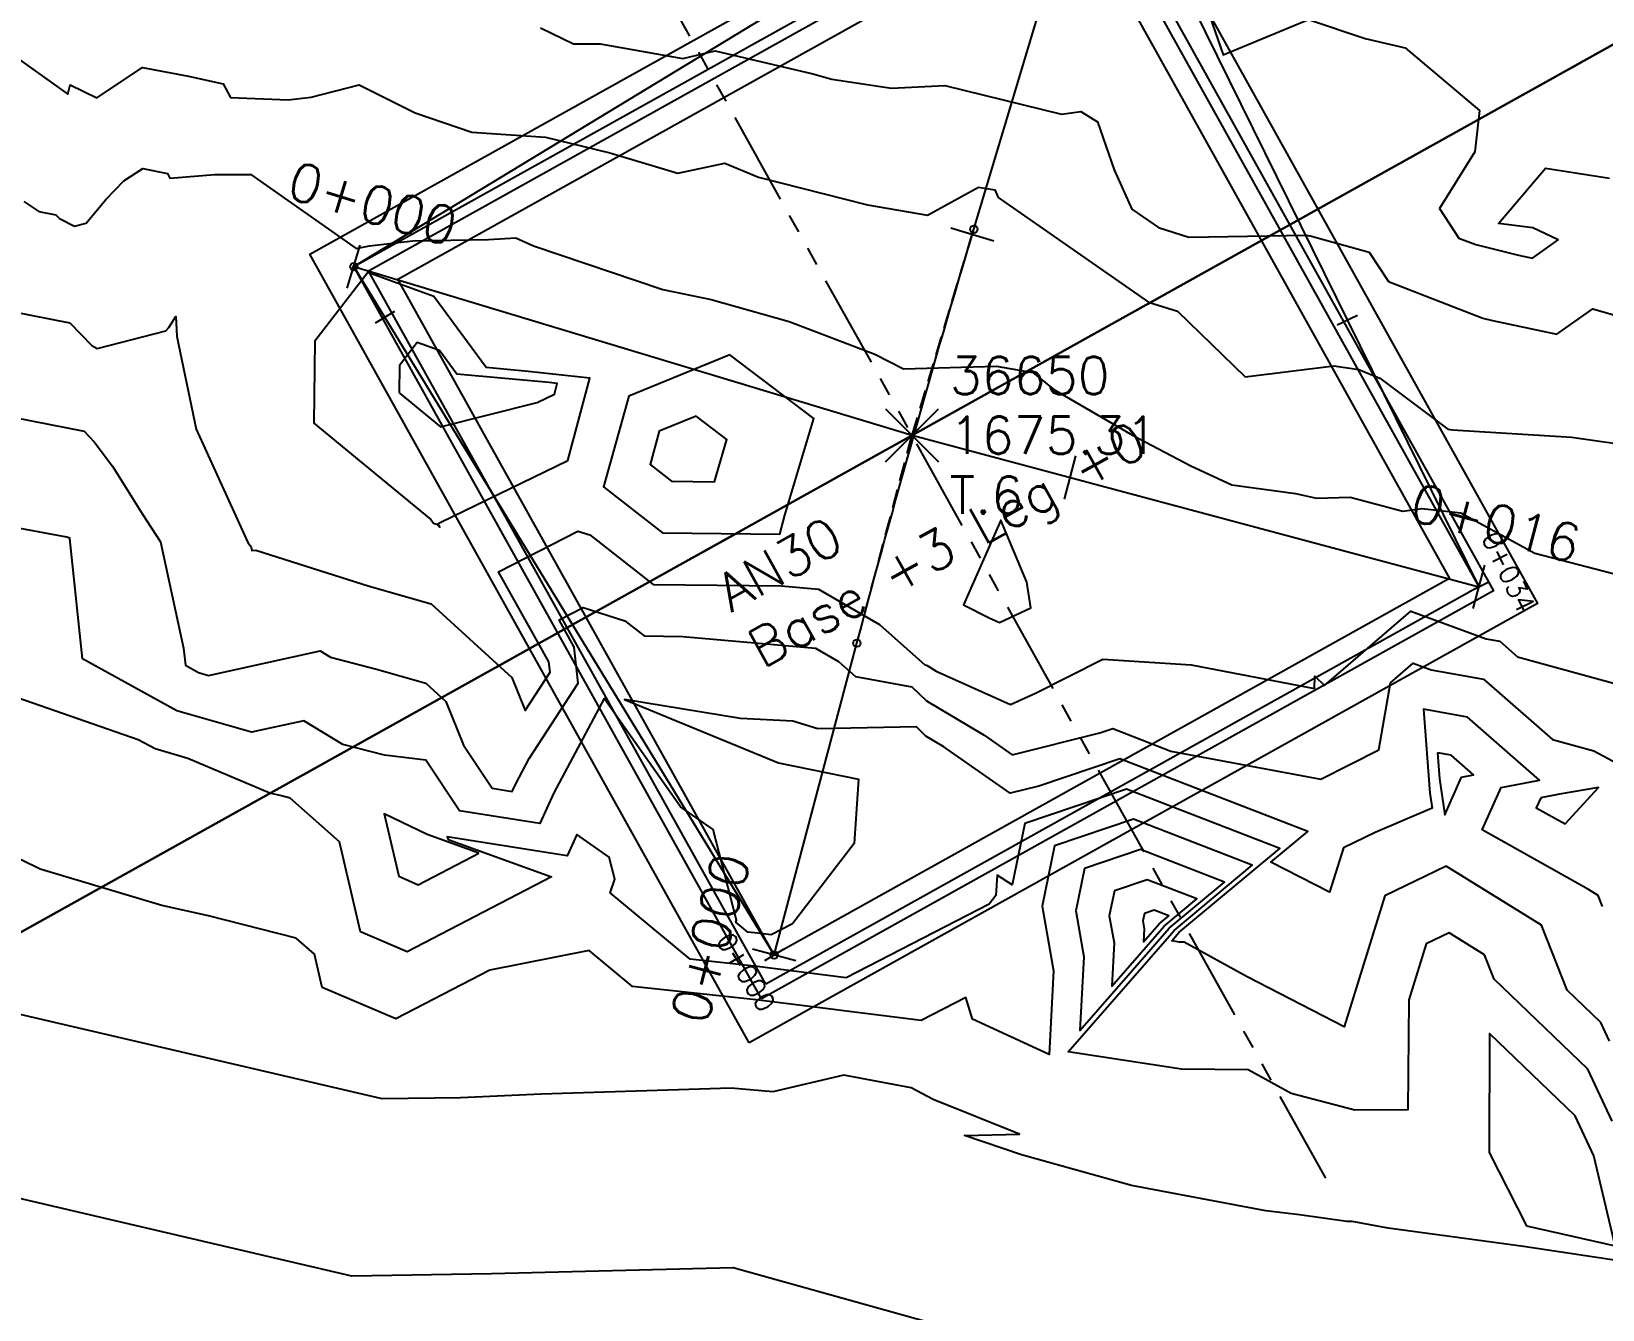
# Model space of a CAD drawing. Header units: metres. Extents: x 419533 to 423558, y 4805342 to 4807578.
# Drawn here: x 420762.71 to 420783.75, y 4805839.74 to 4805856.85 of the extents above; entities that cross this region are included whole.
import ezdxf

# ---------------------------------------------------------------- set-up
doc = ezdxf.new("R2010")
doc.units = ezdxf.units.M
doc.linetypes.add('HIDDEN', pattern=[0.375, 0.25, -0.125])
doc.linetypes.add('PHANTOM', pattern=[2.5, 1.25, -0.25, 0.25, -0.25, 0.25, -0.25])
for name, color, linetype in [('_pieds', 253, 'Continuous'), ('C-ROAD-CNTR-N', 92, 'Continuous'), ('C-ROAD-LINE-EXTN', 252, 'HIDDEN'), ('C-ROAD-STAN', 11, 'Continuous'), ('C-ROAD-STAN-MAJR', 11, 'Continuous'), ('C-ROAD-STAN-MINR', 11, 'Continuous'), ('C-TOPO-MAJR', 9, 'Continuous'), ('C-TOPO-MINR', 8, 'Continuous'), ('LS', 7, 'Continuous'), ('V-NODE', 1, 'Continuous'), ('V-NODE-TEXT', 11, 'Continuous')]:
    doc.layers.add(name, color=color, linetype=linetype)
doc.styles.get("Standard").update_dxf_attribs({"font": 'simplex.shx'})

# ---------------------------------------------------------------- blocks, each defined once
blk = doc.blocks.new('AeccTickTriangle')
at = {"color": 0, "linetype": 'ByBlock', "lineweight": -2}
blk.add_lwpolyline([(3.05311331771918e-16, 0.6666666666666667), (-0.5773502691896256, -0.333333333333333), (0.5773502691896257, -0.3333333333333335)], close=True, dxfattribs=at)
at = {"color": 0, "linetype": 'ByBlock', "lineweight": -2, "const_width": 0.0625}
blk.add_lwpolyline([(-0.03125, 0, 1), (0.03125, 0, 1)], format="xyb", close=True, dxfattribs=at)
blk = doc.blocks.new('AeccTickLine')
blk.add_line((0, -0.5), (0, 0.5))
blk = doc.blocks.new('AN30 +3 +0')
at = {"linetype": 'PHANTOM', "flags": 128}
for points in [[(0, -11.38231219258159), (0, 11.38231219723821)], [(-11.38231219508452, 2.793967723846436e-09), (11.38231219508452, 2.793967723846436e-09)]]:
    blk.add_lwpolyline(points, dxfattribs=at)
at = {"flags": 128}
blk.add_lwpolyline([(-4.998852019547485, -5.177232140675187), (-4.998852019547485, 5.1772321453318), (5.355612266052049, 5.1772321453318), (5.355612266052049, -5.177232140675187)], close=True, dxfattribs=at)
at = {"layer": 'LS', "insert": (-3.273187459330074, -0.3826381992548704), "char_height": 0.5157699281218149, "width": 9.13591657892082, "attachment_point": 1}
blk.add_mtext('AN30\\PBase +3 Leg +0', dxfattribs=at)
blk = doc.blocks.new('*U73')
at = {"color": 0, "linetype": 'ByBlock', "lineweight": -2, "transparency": 16777216}
for p, q in [((-0.7071067811865476, -0.7071067811865476), (0.7071067811865476, 0.7071067811865476)), ((-0.7071067811865476, 0.7071067811865476), (0.7071067811865476, -0.7071067811865476))]:
    blk.add_line(p, q, dxfattribs=at)
blk = doc.blocks.new('*U122', base_point=(420774.5034693677, 4805851.440205998, 1675.313869286764))
at = {"layer": 'V-NODE-TEXT', "linetype": 'ByBlock', "char_height": 0.5}
for s, insert, attachment_point in [('36650', (420775.0070227583, 4805851.990205999, 1675.313869286764), 7), ('1675.31', (420775.0070227583, 4805851.440205998, 1675.313869286764), 4), ('T.6', (420775.0070227583, 4805850.890205997, 1675.313869286764), 1)]:
    blk.add_mtext(s, dxfattribs=dict(at, insert=insert, attachment_point=attachment_point))
blk = doc.blocks.new('*U123', base_point=(420774.5034693677, 4805851.440205998, 1675.313869286764))
at = {"layer": 'V-NODE-TEXT', "lineweight": -2}
blk.add_blockref('*U122', (420774.5034693677, 4805851.440205998, 1675.313869286764), dxfattribs=at)
blk = doc.blocks.new('*U124', base_point=(420774.5034693677, 4805851.440205998, 1675.313869286764))
at = {"layer": 'V-NODE', "lineweight": -2, "xscale": 0.5, "yscale": 0.5, "zscale": 0.5}
blk.add_blockref('*U73', (420774.5034693677, 4805851.440205998, 1675.313869286764), dxfattribs=at)
at = {"layer": 'V-NODE-TEXT', "lineweight": -2}
blk.add_blockref('*U123', (420774.5034693677, 4805851.440205998, 1675.313869286764), dxfattribs=at)
blk = doc.blocks.new('tower_bases_layout_1')
at = {"color": 31, "lineweight": 30, "true_color": 0xffbd7a, "elevation": 1718.013}
blk.add_lwpolyline([(423449.834, 4807399.592), (423130.593, 4807500.114), (421950.92, 4806612.998), (421795.045, 4806430.988), (421305.015, 4806147.038), (421305.015, 4806147.038), (420630.083, 4805770.97), (419765.157, 4805549.54), (419617.356, 4805580.088)], dxfattribs=at)
at = {"layer": '_pieds', "elevation": 1718.013, "flags": 128}
for points in [[(420772.3216658309, 4805843.30641362), (420766.4386767096, 4805853.864657377), (420776.9969204662, 4805859.747646498), (420782.8799095876, 4805849.18940274)], [(420772.4891695983, 4805843.895465695), (420767.0277287852, 4805853.697153608), (420776.8294166989, 4805859.158594422), (420782.290857512, 4805849.356906509)], [(420772.5450041873, 4805844.091816387), (420767.2240794769, 4805853.641319021), (420776.7735821098, 4805858.96224373), (420782.0945068203, 4805849.412741097)]]:
    blk.add_lwpolyline(points, close=True, dxfattribs=at)
at = {"rotation": 29.12628566}
blk.add_blockref('AN30 +3 +0', (420774.5034693689, 4805851.440205995, 1718.013), dxfattribs=at)
at = {"layer": 'V-NODE'}
blk.add_blockref('*U124', (420774.5034693677, 4805851.440205998, 1675.313869286764), dxfattribs=at)
blk = doc.blocks.new('leg_extensions_profiles_1')
at = {"layer": 'C-ROAD-CNTR-N', "color": 92, "linetype": 'Continuous', "lineweight": -3, "flags": 128}
blk.add_lwpolyline([(420772.6566733656, 4805844.484517771), (420767.0277287852, 4805853.697153608), (420776.9969204662, 4805859.747646498), (420782.0945068203, 4805849.412741097)], dxfattribs=at)
at = {"layer": 'C-ROAD-STAN', "color": 11, "linetype": 'Continuous', "lineweight": -3}
blk.add_circle((420772.6566733656, 4805844.484517771), 0.05, dxfattribs=at)
at = {"layer": 'C-TOPO-MAJR', "color": 9, "linetype": 'Continuous', "lineweight": -3, "flags": 128}
for points, elevation in [([(420762.6075462165, 4805854.567548778), (420762.8091479592, 4805854.437487755), (420763.03612005, 4805854.392825344), (420763.0873104213, 4805854.339929047), (420763.2884782609, 4805854.238751394), (420763.4430592, 4805854.2777968), (420763.7063146552, 4805854.597297413), (420763.9468810365, 4805854.844155476), (420764.202774942, 4805855.009675174), (420764.5320244821, 4805854.942873823), (420764.5630567376, 4805854.881134751), (420765.1660643204, 4805854.929740291), (420765.648143535, 4805854.930338078), (420767.0592051282, 4805853.939264299), (420767.2373809524, 4805853.976095238), (420767.819, 4805854.04308028), (420768.8299269521, 4805854.059722922), (420769.1993059549, 4805854.084476385), (420769.4340359521, 4805853.975478029), (420771.1651143524, 4805853.393565928), (420771.8118205128, 4805853.256974359), (420772.85912, 4805852.96447871), (420774.0042826553, 4805852.524625268), (420774.389209513, 4805852.330490374), (420775.6349195403, 4805852.367275862), (420776.1222019704, 4805852.280206896), (420776.4044347826, 4805852.05305797), (420777.4535411472, 4805851.442466334), (420778.2378100264, 4805851.030649076), (420778.786, 4805850.7776), (420779.6373088, 4805850.6617472), (420779.921601686, 4805850.599421497), (420780.3687408124, 4805850.613810445), (420781.0779119374, 4805850.423217221), (420781.3317146102, 4805850.459006813), (420781.8514536257, 4805850.40370489), (420782.8457358491, 4805849.862725067), (420784.114067729, 4805849.532915006)], 1675), ([(420783.8784238969, 4805842.258925136), (420783.5551943948, 4805842.957135659), (420782.2992052949, 4805844.162437993), (420782.1708690745, 4805844.486767494), (420781.6960224778, 4805844.780414532), (420781.3895305466, 4805844.633184566), (420781.1565787349, 4805843.882048452), (420781.1435881134, 4805842.410109191), (420780.433034629, 4805842.405741342), (420779.581065587, 4805842.629567611), (420779.0054121383, 4805842.947270995), (420778.1122024169, 4805842.956226586), (420776.596260834, 4805843.189124285), (420778.012116, 4805844.814026667), (420779.0590743857, 4805845.685031976), (420777.4696024788, 4805846.299763603), (420776.4125509709, 4805845.944819175), (420776.2468056652, 4805845.139703041), (420776.3990147129, 4805844.269913621), (420776.3407043757, 4805843.151506937), (420775.3134846086, 4805843.62716095), (420775.2228398374, 4805843.915894309), (420774.6238942574, 4805843.607724752), (420772.4164079475, 4805843.882010573), (420770.7598735717, 4805844.062966826), (420770.178837228, 4805844.54606527), (420768.8502148708, 4805844.281185254), (420767.5900380133, 4805843.627572974), (420766.6049319419, 4805844.050768603), (420766.50156, 4805844.49467), (420766.2569982291, 4805844.71140732), (420765.0796924092, 4805845.008475907), (420764.4563831522, 4805845.148038044), (420762.8269325842, 4805845.634445693), (420761.8142251131, 4805846.126024887)], 1680)]:
    blk.add_lwpolyline(points, dxfattribs=dict(at, elevation=elevation))
at = {"layer": 'C-TOPO-MAJR', "color": 9, "linetype": 'Continuous', "lineweight": -3, "elevation": 1675, "flags": 128}
for points in [[(420768.0955336684, 4805850.262066332), (420768.1239386282, 4805850.253032492), (420768.1386689333, 4805850.248867828), (420768.180117647, 4805850.211), (420768.1545924113, 4805850.256403917), (420768.1942917342, 4805850.276781199), (420769.8933377218, 4805851.101825415), (420770.1904288952, 4805852.206254391), (420769.3630422535, 4805852.294507043), (420768.7984573379, 4805852.345460751), (420768.1013491794, 4805853.299782683), (420767.2139925651, 4805853.618156134), (420766.5053268293, 4805852.699882926), (420766.4904065207, 4805851.602891493), (420768.0579245283, 4805850.311358491), (420768.0955336684, 4805850.262066332)], [(420771.1602161017, 4805850.134586989), (420772.7339652174, 4805850.115130435), (420772.8015501134, 4805850.369775057), (420773.1879450101, 4805851.664624237), (420772.063431579, 4805852.5178), (420770.7121308113, 4805851.961904285), (420770.3734480698, 4805850.749030331), (420771.1602161017, 4805850.134586989)], [(420775.5370942029, 4805848.997166667), (420775.6740909091, 4805848.935477273), (420776.093201995, 4805849.128750623), (420776.0406484642, 4805849.47234471), (420775.692452381, 4805850.302928572), (420775.1903086053, 4805849.1725727), (420775.5370942029, 4805848.997166667)]]:
    blk.add_lwpolyline(points, close=True, dxfattribs=at)
at = {"layer": 'C-TOPO-MINR', "color": 8, "linetype": 'Continuous', "lineweight": -3, "flags": 128}
for points, elevation in [([(420778.4898383387, 4805857.045302236), (420778.6678561817, 4805856.534174937), (420779.8136689735, 4805857.00450519), (420780.5694875367, 4805856.749991203), (420781.1068431105, 4805856.624983628), (420782.1021928191, 4805855.788819149), (420782.0413793104, 4805855.233760119), (420781.5648795987, 4805854.474250836), (420781.8242027796, 4805854.080585597), (420782.0520498339, 4805853.992508305), (420782.6263974359, 4805853.852375001), (420782.8126561944, 4805853.812620629), (420783.156445946, 4805854.0555), (420782.8152131147, 4805854.216360656), (420782.3585, 4805854.275071428), (420782.9884671533, 4805855.013725548), (420783.8453684211, 4805854.879736843)], 1672), ([(420769.5281361702, 4805856.894053192), (420769.9701755618, 4805856.679365169), (420770.3268614917, 4805856.677436834), (420771.4340239652, 4805856.483331155), (420771.8663627204, 4805856.586288833), (420773.1768216818, 4805856.276653496), (420773.429547588, 4805856.205928292), (420774.2267306003, 4805856.086724744), (420774.9429416949, 4805856.123444745), (420776.5050934284, 4805855.739628662), (420776.7638058824, 4805855.774129412), (420776.9869629393, 4805855.637634506), (420777.2113005319, 4805854.993513298), (420777.4488865355, 4805854.468689107), (420777.8046678571, 4805854.221460714), (420778.2120027174, 4805854.09305163), (420779.7802077206, 4805854.117244486), (420779.8527357513, 4805854.103160622), (420780.62444467, 4805853.891228426), (420780.8842154138, 4805853.496883765), (420782.147730897, 4805853.00845515), (420782.2751153846, 4805852.977375), (420783.1386787196, 4805852.793059276), (420783.6189289805, 4805853.132344788), (420784.0518319672, 4805853.007040983)], 1673), ([(420762.1294980843, 4805856.762566092), (420763.1988713335, 4805856.007337442), (420763.2300787065, 4805856.13142465), (420763.5882998183, 4805855.957889158), (420764.1985396825, 4805856.362063492), (420764.8145337243, 4805856.245953079), (420765.2765767635, 4805856.1453361), (420765.3747884615, 4805855.959879807), (420766.1485238095, 4805855.930587302), (420766.4571030927, 4805855.965082474), (420767.1000459184, 4805856.129566327), (420767.8493817551, 4805855.757880515), (420768.6093425986, 4805855.498736264), (420769.5954979687, 4805855.429107371), (420770.4560971272, 4805855.221331053), (420771.368380531, 4805854.94941593), (420771.9961929825, 4805855.08291228), (420772.445722947, 4805854.896633922), (420773.904810241, 4805854.526656627), (420774.7099111111, 4805854.386041666), (420775.3936948229, 4805854.761638965), (420775.6106649049, 4805854.724545455), (420775.6576611195, 4805854.620731467), (420777.6682392857, 4805853.223603571), (420778.0567424699, 4805853.101131024), (420778.9654650699, 4805852.22464471), (420780.1538837579, 4805852.370358281), (420780.4862697201, 4805852.318964377), (420780.7665162037, 4805852.202508102), (420781.6788970588, 4805851.522632353), (420781.7419275363, 4805851.515144927), (420783.3344444445, 4805851.414777777), (420784.2753722084, 4805851.283084367)], 1674), ([(420761.9277704082, 4805853.199222449), (420763.225365569, 4805852.943888287), (420763.5180199557, 4805852.641481153), (420763.592826087, 4805852.603857302), (420764.5126592, 4805852.8361968), (420764.5495877863, 4805852.881015267), (420764.6443007519, 4805853.032082707), (420764.6580526316, 4805852.765789473), (420764.6781731749, 4805852.656983022), (420764.9183345102, 4805851.52157105), (420765.610606504, 4805850.003427642), (420765.6395735537, 4805849.964406612), (420765.6485893285, 4805849.949983214), (420765.6540542558, 4805849.941694376), (420765.6636319444, 4805849.897620371), (420765.7156206896, 4805849.903655173), (420767.2316401926, 4805849.421504212), (420768.064720782, 4805849.185969401), (420769.1453394601, 4805848.198708788), (420769.3238918919, 4805847.757891892), (420769.6562926829, 4805848.269731707), (420769.6415410549, 4805848.409257205), (420768.9652819257, 4805849.612177071), (420770.0285496183, 4805850.157942203), (420770.188832244, 4805850.107063726), (420771.0373347457, 4805849.444407527), (420772.7499846743, 4805849.423233717), (420773.2508625878, 4805849.378960883), (420774.0670641399, 4805848.907325282), (420774.6753108935, 4805848.366986536), (420774.6987242303, 4805848.362746988), (420774.7047550363, 4805848.356902499), (420774.8267894737, 4805848.284105264), (420775.8218181818, 4805847.836045454), (420776.1556087388, 4805847.989973187), (420777.0565145631, 4805848.441893204), (420778.2431875, 4805848.366125), (420779.8927183308, 4805848.052636364), (420779.8968, 4805848.213917647), (420780.0246966825, 4805848.09028594), (420781.1808782791, 4805849.084078699), (420782.1927111914, 4805848.716732852), (420782.3735709771, 4805848.683838029), (420782.6123051844, 4805848.475428647), (420784.2226921444, 4805848.031298302)], 1676), ([(420761.0463928572, 4805851.960957143), (420763.4146110879, 4805851.49495123), (420763.5515142857, 4805851.353485715), (420763.7949454546, 4805851.025563637), (420764.1959514389, 4805850.384035971), (420764.4390219014, 4805850.015362867), (420764.7488480349, 4805848.589624454), (420764.7731091493, 4805848.361611557), (420764.9458574032, 4805848.266507973), (420765.0830565854, 4805848.227004878), (420766.5792091678, 4805848.553606587), (420766.7156913962, 4805848.470391551), (420767.3313907381, 4805848.309496382), (420767.9907726307, 4805848.123070973), (420768.2619391155, 4805847.875331419), (420768.4985898203, 4805847.291079341), (420768.8818937008, 4805846.716905512), (420769.1504726518, 4805846.674424368), (420769.1969497717, 4805846.776945205), (420769.3770758621, 4805847.113744828), (420770.0313978133, 4805848.121287636), (420769.9803121262, 4805848.604471995), (420769.7759714402, 4805848.967950225), (420770.0972519084, 4805849.132860415), (420770.65724183, 4805848.955102941), (420770.9144533898, 4805848.754228066), (420771.4336190476, 4805848.747809524), (420773.2122467402, 4805848.590595787), (420773.5189591837, 4805848.413364432), (420773.7475263158, 4805848.21031579), (420774.5026064257, 4805848.073590362), (420774.6970999194, 4805847.885105561), (420775.4689201102, 4805847.42469146), (420775.8428941176, 4805847.163117646), (420777.0192045454, 4805847.455886364), (420777.1925468561, 4805847.514092503), (420777.9696735905, 4805847.213537092), (420779.9779002079, 4805846.835952876), (420780.753433908, 4805847.228555747), (420780.9095200314, 4805848.127847604), (420781.2144564533, 4805848.38995488), (420781.4562490975, 4805848.302172082), (420782.1568209113, 4805848.174751909), (420783.0815729556, 4805847.367464991), (420783.6345817409, 4805847.214950106), (420784.0661725722, 4805846.985540027)], 1677), ([(420783.7512653465, 4805845.131615842), (420783.6923137697, 4805845.280597442), (420783.5609409396, 4805845.361838926), (420782.1383740573, 4805846.157321267), (420782.3933340588, 4805846.726180631), (420782.9057242991, 4805846.822672897), (420781.9400708454, 4805847.665665789), (420781.3538459016, 4805847.772288525), (420781.4392284173, 4805846.648276978), (420781.46794, 4805846.447833333), (420780.7057092732, 4805846.124401003), (420780.2802057878, 4805845.920001286), (420780.0950394089, 4805845.322945813), (420779.3101747573, 4805845.726338419), (420779.8022584989, 4805846.13572198), (420777.2848987303, 4805847.109316203), (420776.1992284689, 4805846.744761962), (420775.8166497737, 4805846.649542986), (420774.9289752066, 4805847.270421488), (420774.6894448026, 4805847.413308622), (420774.5612024292, 4805847.537589069), (420773.2396522876, 4805847.510303268), (420772.9062608, 4805847.6148384), (420772.2050151515, 4805847.651443182), (420770.6539294118, 4805847.905847059), (420772.71549, 4805847.05801875), (420773.7864398827, 4805846.837217009), (420773.7280744681, 4805845.975744681), (420772.9044440155, 4805844.899888031), (420772.6175576238, 4805844.752279208), (420772.4390109369, 4805844.77446409), (420772.3050265389, 4805844.789100258), (420772.1444782609, 4805844.922586957), (420772.1537925033, 4805844.949835341), (420771.8416483342, 4805846.162193019), (420771.404625929, 4805846.469105698), (420770.3805285285, 4805847.918057057), (420769.7043064434, 4805846.653657534), (420769.518258393, 4805846.243266314), (420768.4431360455, 4805846.41331846), (420767.990249073, 4805847.091724969), (420767.439852, 4805847.156796), (420766.8805548686, 4805847.302952087), (420766.3606955942, 4805847.619917223), (420765.6557395122, 4805847.466029269), (420764.6556523918, 4805847.753979499), (420763.3964371321, 4805848.447218833), (420763.2251049724, 4805850.057447514), (420763.2257003525, 4805850.063471211), (420763.1855204461, 4805850.074494424), (420762.3906837315, 4805850.221764505)], 1678), ([(420783.842231532, 4805843.33081408), (420783.7263333334, 4805843.581166667), (420783.2759818857, 4805844.013343707), (420782.9315914221, 4805844.883682468), (420781.6573397805, 4805845.671684789), (420780.8348681672, 4805845.276592926), (420780.2908522167, 4805843.522453202), (420778.9892967033, 4805844.191406594), (420778.1465553987, 4805844.656515879), (420778.0850120846, 4805844.65713293), (420777.9805617334, 4805844.673179885), (420778.078116, 4805844.785137777), (420779.4306664423, 4805845.910376977), (420777.3772506046, 4805846.704539903), (420776.0116610032, 4805846.245992314), (420775.8422197803, 4805845.422923077), (420775.6437727952, 4805845.554288491), (420775.6252375887, 4805845.28070922), (420775.5376486487, 4805845.166297297), (420773.6207259406, 4805844.180001981), (420772.4277094422, 4805844.328237331), (420771.5324500553, 4805844.426033542), (420770.4596956522, 4805845.317967391), (420770.521931727, 4805845.500036145), (420770.4466192491, 4805845.792547329), (420770.0146911765, 4805846.095882353), (420769.8860441343, 4805845.812108261), (420768.2797013699, 4805846.066183561), (420768.2902827989, 4805846.029588921), (420769.6732181458, 4805845.52862816), (420767.74070394, 4805844.526296615), (420767.1176361162, 4805844.793962795), (420766.83756, 4805845.99667), (420766.1749439198, 4805846.583898465), (420766.0592303631, 4805846.613096369), (420765.9011258023, 4805846.648496791), (420764.8046275862, 4805847.115), (420764.3654473804, 4805847.241451025), (420764.141208589, 4805847.364901841), (420762.5238232611, 4805847.927669328)], 1679), ([(420784.4428613139, 4805840.319372263), (420782.692, 4805840.582425532), (420780.878661157, 4805840.829917355), (420780.3964113924, 4805840.917080169), (420780.3248893281, 4805840.914770751), (420779.6925714286, 4805841.004367347), (420779.240705476, 4805841.060498464), (420777.4438310398, 4805841.398077217), (420775.9688837209, 4805841.809465116), (420775.2080561798, 4805842.067146068), (420775.9429121813, 4805842.084189802), (420774.7860450045, 4805842.550542755), (420774.4895016465, 4805842.704119649), (420773.5884098124, 4805842.875467532), (420772.6389835256, 4805842.65385832), (420772.0792511774, 4805842.700687598), (420769.5355651408, 4805842.623279929), (420768.4557162162, 4805842.574175675), (420767.4093936678, 4805842.556603853), (420760.7726354625, 4805844.104346075)], 1681), ([(420792.1306322047, 4805838.213170586), (420791.924537449, 4805838.15116783), (420789.2227573211, 4805836.833554826), (420784.8268467695, 4805837.764228104), (420779.1140675736, 4805838.656469614), (420778.0759792733, 4805838.785421698), (420776.3942005606, 4805839.101377421), (420772.1063903355, 4805840.297320638), (420768.8732468563, 4805840.21711369), (420767.0025019391, 4805840.185696611), (420760.7908499473, 4805841.634300849), (420755.8503588276, 4805842.517357745), (420752.1250317289, 4805843.702803007), (420750.5067070914, 4805843.369761808), (420739.6341976592, 4805841.10025118), (420738.9578122369, 4805840.861646723)], 1682)]:
    blk.add_lwpolyline(points, dxfattribs=dict(at, elevation=elevation))
for points, elevation in [([(420767.6350830361, 4805852.007883851), (420768.1875800808, 4805851.552662181), (420769.4843840708, 4805851.880044248), (420769.7136010303, 4805851.991350315), (420769.751901983, 4805852.133733144), (420769.6452354125, 4805852.145110664), (420768.4085255972, 4805852.25672355), (420768.1749202037, 4805852.57652292), (420767.8775613383, 4805852.683211896), (420767.6400829268, 4805852.375492683), (420767.6350830361, 4805852.007883851)], 1674), ([(420771.2830974576, 4805850.824766451), (420771.8589080091, 4805850.817647598), (420771.8836362812, 4805850.910818141), (420772.02501222, 4805851.384583503), (420771.6135700831, 4805851.696747368), (420771.1191499544, 4805851.493353692), (420770.9952311581, 4805851.049581802), (420771.2830974576, 4805850.824766451)], 1674), ([(420781.5416679157, 4805847.189618736), (420781.5681252998, 4805846.841322542), (420781.6371080729, 4805846.359734375), (420781.8637729416, 4805846.86546246), (420782.022546729, 4805846.89536241), (420781.7233207796, 4805847.156579669), (420781.5416679157, 4805847.189618736)], 1679), ([(420782.9228951759, 4805846.586898803), (420782.862858723, 4805846.45294721), (420783.248170418, 4805846.237485531), (420783.6980764331, 4805846.727753716), (420783.1753237064, 4805846.634435619), (420782.9228951759, 4805846.586898803)], 1677), ([(420768.7009821517, 4805845.844939514), (420768.0107676224, 4805846.09496595), (420767.4352350689, 4805846.374980858), (420767.6303402904, 4805845.537156987), (420767.8913698668, 4805845.425020255), (420768.7009821517, 4805845.844939514)], 1678), ([(420777.946116, 4805844.842915555), (420778.6874823292, 4805845.459686974), (420777.5619543531, 4805845.894987304), (420776.8134409385, 4805845.643646035), (420776.6960742977, 4805845.073531693), (420776.803855719, 4805844.457621262), (420776.7525254806, 4805843.473094599), (420777.946116, 4805844.842915555)], 1681), ([(420777.880116, 4805844.871804444), (420778.3158902727, 4805845.234341973), (420777.6543062273, 4805845.490211003), (420777.2143309062, 4805845.342472896), (420777.1453429302, 4805845.007360344), (420777.2086967252, 4805844.645328904), (420777.1785248703, 4805844.066625267), (420777.880116, 4805844.871804444)], 1682), ([(420777.814116, 4805844.900693333), (420777.9442982161, 4805845.00899697), (420777.7466581016, 4805845.085434703), (420777.6152208738, 4805845.041299757), (420777.5946115626, 4805844.941188995), (420777.6135377314, 4805844.833036545), (420777.60452426, 4805844.660155935), (420777.814116, 4805844.900693333)], 1683), ([(420782.2305282258, 4805841.838282258), (420782.7299503946, 4805840.857366404), (420783.9179438202, 4805840.591400749), (420783.6327157816, 4805841.795971578), (420783.3840554562, 4805842.333104651), (420782.2358809325, 4805843.434943381), (420782.2305282258, 4805841.838282258)], 1681)]:
    blk.add_lwpolyline(points, close=True, dxfattribs=dict(at, elevation=elevation))
at = {"layer": 'C-ROAD-STAN', "color": 11, "linetype": 'Continuous', "lineweight": -3, "xscale": 0.02999999999999999, "yscale": 0.02999999999999999, "zscale": 0.02999999999999999}
blk.add_blockref('AeccTickTriangle', (420767.0277287852, 4805853.697153608), dxfattribs=at)
at = {"layer": 'C-ROAD-STAN-MAJR', "color": 11, "linetype": 'Continuous', "lineweight": -3}
for p, xscale, yscale, zscale, rotation in [((420782.0945068203, 4805849.412741097), 0.3, 0.3, 0.3, 296.2543478866178), ((420772.6566733656, 4805844.484517771), 0.2999999999999999, 0.2999999999999999, 0.2999999999999999, 121.4250392873824)]:
    blk.add_blockref('AeccTickLine', p, dxfattribs=dict(at, xscale=xscale, yscale=yscale, zscale=zscale, rotation=rotation))
at = {"layer": 'C-ROAD-STAN-MINR', "color": 11, "linetype": 'Continuous', "lineweight": -3}
for p, xscale, yscale, zscale, rotation in [((420767.4428473741, 4805853.017748022), 0.2999999999999999, 0.2999999999999999, 0.2999999999999999, 121.4250392873824), ((420780.3332625181, 4805852.98350812), 0.3, 0.3, 0.3, 296.2543478866178)]:
    blk.add_blockref('AeccTickLine', p, dxfattribs=dict(at, xscale=xscale, yscale=yscale, zscale=zscale, rotation=rotation))
at = {"layer": 'C-ROAD-STAN-MAJR', "color": 11, "linetype": 'Continuous', "lineweight": -3, "char_height": 0.254}
for s, insert, attachment_point, rotation in [('0+034', (420782.3756659019, 4805849.551419937), 8, 296.2543478866177), ('0+000', (420772.3891565972, 4805844.321064326), 2, 301.42503928738233)]:
    blk.add_mtext(s, dxfattribs=dict(at, insert=insert, attachment_point=attachment_point, rotation=rotation))

msp = doc.modelspace()

# ---------------------------------------------------------------- linework, layer by layer
at = {"layer": 'C-ROAD-CNTR-N', "color": 92, "linetype": 'Continuous', "lineweight": -3, "flags": 128}
msp.add_lwpolyline([(420772.6566733656, 4805844.484517771), (420773.7647509668, 4805848.657930708, -0.008017766061073208), (420775.3310212345, 4805854.197363697), (420776.9969204662, 4805859.747646498)], format="xyb", dxfattribs=at)
msp.add_lwpolyline([(420767.0277287852, 4805853.697153608), (420774.5034693677, 4805851.440205998), (420782.0945068203, 4805849.412741097)], dxfattribs=at)
at = {"layer": 'C-ROAD-LINE-EXTN', "color": 252, "linetype": 'HIDDEN', "lineweight": -3}
for p, q in [((420774.5034693677, 4805851.440205998), (420775.3310212345, 4805854.197363697)), ((420773.7647509668, 4805848.657930708), (420774.5034693677, 4805851.440205998))]:
    msp.add_line(p, q, dxfattribs=at)
at = {"layer": 'C-ROAD-STAN', "color": 11, "linetype": 'Continuous', "lineweight": -3}
for centre in [(420775.3310212345, 4805854.197363697), (420767.0277287852, 4805853.697153608), (420773.7647509668, 4805848.657930708), (420772.6566733656, 4805844.484517771)]:
    msp.add_circle(centre, 0.05, dxfattribs=at)
at = {"layer": 'C-TOPO-MAJR', "color": 9, "linetype": 'Continuous', "lineweight": -3, "flags": 128}
for points, elevation in [([(420762.6075462165, 4805854.567548778), (420762.8091479592, 4805854.437487755), (420763.03612005, 4805854.392825344), (420763.0873104213, 4805854.339929047), (420763.2884782609, 4805854.238751394), (420763.4430592, 4805854.2777968), (420763.7063146552, 4805854.597297413), (420763.9468810365, 4805854.844155476), (420764.202774942, 4805855.009675174), (420764.5320244821, 4805854.942873823), (420764.5630567376, 4805854.881134751), (420765.1660643204, 4805854.929740291), (420765.648143535, 4805854.930338078), (420767.0592051282, 4805853.939264299), (420767.2373809524, 4805853.976095238), (420767.819, 4805854.04308028), (420768.8299269521, 4805854.059722922), (420769.1993059549, 4805854.084476385), (420769.4340359521, 4805853.975478029), (420771.1651143524, 4805853.393565928), (420771.8118205128, 4805853.256974359), (420772.85912, 4805852.96447871), (420774.0042826553, 4805852.524625268), (420774.389209513, 4805852.330490374), (420775.6349195403, 4805852.367275862), (420776.1222019704, 4805852.280206896), (420776.4044347826, 4805852.05305797), (420777.4535411472, 4805851.442466334), (420778.2378100264, 4805851.030649076), (420778.786, 4805850.7776), (420779.6373088, 4805850.6617472), (420779.921601686, 4805850.599421497), (420780.3687408124, 4805850.613810445), (420781.0779119374, 4805850.423217221), (420781.3317146102, 4805850.459006813), (420781.8514536257, 4805850.40370489), (420782.8457358491, 4805849.862725067), (420784.114067729, 4805849.532915006)], 1675), ([(420783.8784238969, 4805842.258925136), (420783.5551943948, 4805842.957135659), (420782.2992052949, 4805844.162437993), (420782.1708690745, 4805844.486767494), (420781.6960224778, 4805844.780414532), (420781.3895305466, 4805844.633184566), (420781.1565787349, 4805843.882048452), (420781.1435881134, 4805842.410109191), (420780.433034629, 4805842.405741342), (420779.581065587, 4805842.629567611), (420779.0054121383, 4805842.947270995), (420778.1122024169, 4805842.956226586), (420776.596260834, 4805843.189124285), (420778.012116, 4805844.814026667), (420779.0590743857, 4805845.685031976), (420777.4696024788, 4805846.299763603), (420776.4125509709, 4805845.944819175), (420776.2468056652, 4805845.139703041), (420776.3990147129, 4805844.269913621), (420776.3407043757, 4805843.151506937), (420775.3134846086, 4805843.62716095), (420775.2228398374, 4805843.915894309), (420774.6238942574, 4805843.607724752), (420772.4164079475, 4805843.882010573), (420770.7598735717, 4805844.062966826), (420770.178837228, 4805844.54606527), (420768.8502148708, 4805844.281185254), (420767.5900380133, 4805843.627572974), (420766.6049319419, 4805844.050768603), (420766.50156, 4805844.49467), (420766.2569982291, 4805844.71140732), (420765.0796924092, 4805845.008475907), (420764.4563831522, 4805845.148038044), (420762.8269325842, 4805845.634445693), (420761.8142251131, 4805846.126024887)], 1680)]:
    msp.add_lwpolyline(points, dxfattribs=dict(at, elevation=elevation))
at = {"layer": 'C-TOPO-MAJR', "color": 9, "linetype": 'Continuous', "lineweight": -3, "elevation": 1675, "flags": 128}
for points in [[(420768.0955336684, 4805850.262066332), (420768.1239386282, 4805850.253032492), (420768.1386689333, 4805850.248867828), (420768.180117647, 4805850.211), (420768.1545924113, 4805850.256403917), (420768.1942917342, 4805850.276781199), (420769.8933377218, 4805851.101825415), (420770.1904288952, 4805852.206254391), (420769.3630422535, 4805852.294507043), (420768.7984573379, 4805852.345460751), (420768.1013491794, 4805853.299782683), (420767.2139925651, 4805853.618156134), (420766.5053268293, 4805852.699882926), (420766.4904065207, 4805851.602891493), (420768.0579245283, 4805850.311358491), (420768.0955336684, 4805850.262066332)], [(420771.1602161017, 4805850.134586989), (420772.7339652174, 4805850.115130435), (420772.8015501134, 4805850.369775057), (420773.1879450101, 4805851.664624237), (420772.063431579, 4805852.5178), (420770.7121308113, 4805851.961904285), (420770.3734480698, 4805850.749030331), (420771.1602161017, 4805850.134586989)], [(420775.5370942029, 4805848.997166667), (420775.6740909091, 4805848.935477273), (420776.093201995, 4805849.128750623), (420776.0406484642, 4805849.47234471), (420775.692452381, 4805850.302928572), (420775.1903086053, 4805849.1725727), (420775.5370942029, 4805848.997166667)]]:
    msp.add_lwpolyline(points, close=True, dxfattribs=at)
at = {"layer": 'C-TOPO-MINR', "color": 8, "linetype": 'Continuous', "lineweight": -3, "flags": 128}
for points, elevation in [([(420778.4898383387, 4805857.045302236), (420778.6678561817, 4805856.534174937), (420779.8136689735, 4805857.00450519), (420780.5694875367, 4805856.749991203), (420781.1068431105, 4805856.624983628), (420782.1021928191, 4805855.788819149), (420782.0413793104, 4805855.233760119), (420781.5648795987, 4805854.474250836), (420781.8242027796, 4805854.080585597), (420782.0520498339, 4805853.992508305), (420782.6263974359, 4805853.852375001), (420782.8126561944, 4805853.812620629), (420783.156445946, 4805854.0555), (420782.8152131147, 4805854.216360656), (420782.3585, 4805854.275071428), (420782.9884671533, 4805855.013725548), (420783.8453684211, 4805854.879736843)], 1672), ([(420762.1294980843, 4805856.762566092), (420763.1988713335, 4805856.007337442), (420763.2300787065, 4805856.13142465), (420763.5882998183, 4805855.957889158), (420764.1985396825, 4805856.362063492), (420764.8145337243, 4805856.245953079), (420765.2765767635, 4805856.1453361), (420765.3747884615, 4805855.959879807), (420766.1485238095, 4805855.930587302), (420766.4571030927, 4805855.965082474), (420767.1000459184, 4805856.129566327), (420767.8493817551, 4805855.757880515), (420768.6093425986, 4805855.498736264), (420769.5954979687, 4805855.429107371), (420770.4560971272, 4805855.221331053), (420771.368380531, 4805854.94941593), (420771.9961929825, 4805855.08291228), (420772.445722947, 4805854.896633922), (420773.904810241, 4805854.526656627), (420774.7099111111, 4805854.386041666), (420775.3936948229, 4805854.761638965), (420775.6106649049, 4805854.724545455), (420775.6576611195, 4805854.620731467), (420777.6682392857, 4805853.223603571), (420778.0567424699, 4805853.101131024), (420778.9654650699, 4805852.22464471), (420780.1538837579, 4805852.370358281), (420780.4862697201, 4805852.318964377), (420780.7665162037, 4805852.202508102), (420781.6788970588, 4805851.522632353), (420781.7419275363, 4805851.515144927), (420783.3344444445, 4805851.414777777), (420784.2753722084, 4805851.283084367)], 1674), ([(420769.5281361702, 4805856.894053192), (420769.9701755618, 4805856.679365169), (420770.3268614917, 4805856.677436834), (420771.4340239652, 4805856.483331155), (420771.8663627204, 4805856.586288833), (420773.1768216818, 4805856.276653496), (420773.429547588, 4805856.205928292), (420774.2267306003, 4805856.086724744), (420774.9429416949, 4805856.123444745), (420776.5050934284, 4805855.739628662), (420776.7638058824, 4805855.774129412), (420776.9869629393, 4805855.637634506), (420777.2113005319, 4805854.993513298), (420777.4488865355, 4805854.468689107), (420777.8046678571, 4805854.221460714), (420778.2120027174, 4805854.09305163), (420779.7802077206, 4805854.117244486), (420779.8527357513, 4805854.103160622), (420780.62444467, 4805853.891228426), (420780.8842154138, 4805853.496883765), (420782.147730897, 4805853.00845515), (420782.2751153846, 4805852.977375), (420783.1386787196, 4805852.793059276), (420783.6189289805, 4805853.132344788), (420784.0518319672, 4805853.007040983)], 1673), ([(420761.9277704082, 4805853.199222449), (420763.225365569, 4805852.943888287), (420763.5180199557, 4805852.641481153), (420763.592826087, 4805852.603857302), (420764.5126592, 4805852.8361968), (420764.5495877863, 4805852.881015267), (420764.6443007519, 4805853.032082707), (420764.6580526316, 4805852.765789473), (420764.6781731749, 4805852.656983022), (420764.9183345102, 4805851.52157105), (420765.610606504, 4805850.003427642), (420765.6395735537, 4805849.964406612), (420765.6485893285, 4805849.949983214), (420765.6540542558, 4805849.941694376), (420765.6636319444, 4805849.897620371), (420765.7156206896, 4805849.903655173), (420767.2316401926, 4805849.421504212), (420768.064720782, 4805849.185969401), (420769.1453394601, 4805848.198708788), (420769.3238918919, 4805847.757891892), (420769.6562926829, 4805848.269731707), (420769.6415410549, 4805848.409257205), (420768.9652819257, 4805849.612177071), (420770.0285496183, 4805850.157942203), (420770.188832244, 4805850.107063726), (420771.0373347457, 4805849.444407527), (420772.7499846743, 4805849.423233717), (420773.2508625878, 4805849.378960883), (420774.0670641399, 4805848.907325282), (420774.6753108935, 4805848.366986536), (420774.6987242303, 4805848.362746988), (420774.7047550363, 4805848.356902499), (420774.8267894737, 4805848.284105264), (420775.8218181818, 4805847.836045454), (420776.1556087388, 4805847.989973187), (420777.0565145631, 4805848.441893204), (420778.2431875, 4805848.366125), (420779.8927183308, 4805848.052636364), (420779.8968, 4805848.213917647), (420780.0246966825, 4805848.09028594), (420781.1808782791, 4805849.084078699), (420782.1927111914, 4805848.716732852), (420782.3735709771, 4805848.683838029), (420782.6123051844, 4805848.475428647), (420784.2226921444, 4805848.031298302)], 1676), ([(420761.0463928572, 4805851.960957143), (420763.4146110879, 4805851.49495123), (420763.5515142857, 4805851.353485715), (420763.7949454546, 4805851.025563637), (420764.1959514389, 4805850.384035971), (420764.4390219014, 4805850.015362867), (420764.7488480349, 4805848.589624454), (420764.7731091493, 4805848.361611557), (420764.9458574032, 4805848.266507973), (420765.0830565854, 4805848.227004878), (420766.5792091678, 4805848.553606587), (420766.7156913962, 4805848.470391551), (420767.3313907381, 4805848.309496382), (420767.9907726307, 4805848.123070973), (420768.2619391155, 4805847.875331419), (420768.4985898203, 4805847.291079341), (420768.8818937008, 4805846.716905512), (420769.1504726518, 4805846.674424368), (420769.1969497717, 4805846.776945205), (420769.3770758621, 4805847.113744828), (420770.0313978133, 4805848.121287636), (420769.9803121262, 4805848.604471995), (420769.7759714402, 4805848.967950225), (420770.0972519084, 4805849.132860415), (420770.65724183, 4805848.955102941), (420770.9144533898, 4805848.754228066), (420771.4336190476, 4805848.747809524), (420773.2122467402, 4805848.590595787), (420773.5189591837, 4805848.413364432), (420773.7475263158, 4805848.21031579), (420774.5026064257, 4805848.073590362), (420774.6970999194, 4805847.885105561), (420775.4689201102, 4805847.42469146), (420775.8428941176, 4805847.163117646), (420777.0192045454, 4805847.455886364), (420777.1925468561, 4805847.514092503), (420777.9696735905, 4805847.213537092), (420779.9779002079, 4805846.835952876), (420780.753433908, 4805847.228555747), (420780.9095200314, 4805848.127847604), (420781.2144564533, 4805848.38995488), (420781.4562490975, 4805848.302172082), (420782.1568209113, 4805848.174751909), (420783.0815729556, 4805847.367464991), (420783.6345817409, 4805847.214950106), (420784.0661725722, 4805846.985540027)], 1677), ([(420783.7512653465, 4805845.131615842), (420783.6923137697, 4805845.280597442), (420783.5609409396, 4805845.361838926), (420782.1383740573, 4805846.157321267), (420782.3933340588, 4805846.726180631), (420782.9057242991, 4805846.822672897), (420781.9400708454, 4805847.665665789), (420781.3538459016, 4805847.772288525), (420781.4392284173, 4805846.648276978), (420781.46794, 4805846.447833333), (420780.7057092732, 4805846.124401003), (420780.2802057878, 4805845.920001286), (420780.0950394089, 4805845.322945813), (420779.3101747573, 4805845.726338419), (420779.8022584989, 4805846.13572198), (420777.2848987303, 4805847.109316203), (420776.1992284689, 4805846.744761962), (420775.8166497737, 4805846.649542986), (420774.9289752066, 4805847.270421488), (420774.6894448026, 4805847.413308622), (420774.5612024292, 4805847.537589069), (420773.2396522876, 4805847.510303268), (420772.9062608, 4805847.6148384), (420772.2050151515, 4805847.651443182), (420770.6539294118, 4805847.905847059), (420772.71549, 4805847.05801875), (420773.7864398827, 4805846.837217009), (420773.7280744681, 4805845.975744681), (420772.9044440155, 4805844.899888031), (420772.6175576238, 4805844.752279208), (420772.4390109369, 4805844.77446409), (420772.3050265389, 4805844.789100258), (420772.1444782609, 4805844.922586957), (420772.1537925033, 4805844.949835341), (420771.8416483342, 4805846.162193019), (420771.404625929, 4805846.469105698), (420770.3805285285, 4805847.918057057), (420769.7043064434, 4805846.653657534), (420769.518258393, 4805846.243266314), (420768.4431360455, 4805846.41331846), (420767.990249073, 4805847.091724969), (420767.439852, 4805847.156796), (420766.8805548686, 4805847.302952087), (420766.3606955942, 4805847.619917223), (420765.6557395122, 4805847.466029269), (420764.6556523918, 4805847.753979499), (420763.3964371321, 4805848.447218833), (420763.2251049724, 4805850.057447514), (420763.2257003525, 4805850.063471211), (420763.1855204461, 4805850.074494424), (420762.3906837315, 4805850.221764505)], 1678), ([(420783.842231532, 4805843.33081408), (420783.7263333334, 4805843.581166667), (420783.2759818857, 4805844.013343707), (420782.9315914221, 4805844.883682468), (420781.6573397805, 4805845.671684789), (420780.8348681672, 4805845.276592926), (420780.2908522167, 4805843.522453202), (420778.9892967033, 4805844.191406594), (420778.1465553987, 4805844.656515879), (420778.0850120846, 4805844.65713293), (420777.9805617334, 4805844.673179885), (420778.078116, 4805844.785137777), (420779.4306664423, 4805845.910376977), (420777.3772506046, 4805846.704539903), (420776.0116610032, 4805846.245992314), (420775.8422197803, 4805845.422923077), (420775.6437727952, 4805845.554288491), (420775.6252375887, 4805845.28070922), (420775.5376486487, 4805845.166297297), (420773.6207259406, 4805844.180001981), (420772.4277094422, 4805844.328237331), (420771.5324500553, 4805844.426033542), (420770.4596956522, 4805845.317967391), (420770.521931727, 4805845.500036145), (420770.4466192491, 4805845.792547329), (420770.0146911765, 4805846.095882353), (420769.8860441343, 4805845.812108261), (420768.2797013699, 4805846.066183561), (420768.2902827989, 4805846.029588921), (420769.6732181458, 4805845.52862816), (420767.74070394, 4805844.526296615), (420767.1176361162, 4805844.793962795), (420766.83756, 4805845.99667), (420766.1749439198, 4805846.583898465), (420766.0592303631, 4805846.613096369), (420765.9011258023, 4805846.648496791), (420764.8046275862, 4805847.115), (420764.3654473804, 4805847.241451025), (420764.141208589, 4805847.364901841), (420762.5238232611, 4805847.927669328)], 1679), ([(420784.4428613139, 4805840.319372263), (420782.692, 4805840.582425532), (420780.878661157, 4805840.829917355), (420780.3964113924, 4805840.917080169), (420780.3248893281, 4805840.914770751), (420779.6925714286, 4805841.004367347), (420779.240705476, 4805841.060498464), (420777.4438310398, 4805841.398077217), (420775.9688837209, 4805841.809465116), (420775.2080561798, 4805842.067146068), (420775.9429121813, 4805842.084189802), (420774.7860450045, 4805842.550542755), (420774.4895016465, 4805842.704119649), (420773.5884098124, 4805842.875467532), (420772.6389835256, 4805842.65385832), (420772.0792511774, 4805842.700687598), (420769.5355651408, 4805842.623279929), (420768.4557162162, 4805842.574175675), (420767.4093936678, 4805842.556603853), (420760.7726354625, 4805844.104346075)], 1681), ([(420792.1306322047, 4805838.213170586), (420791.924537449, 4805838.15116783), (420789.2227573211, 4805836.833554826), (420784.8268467695, 4805837.764228104), (420779.1140675736, 4805838.656469614), (420778.0759792733, 4805838.785421698), (420776.3942005606, 4805839.101377421), (420772.1063903355, 4805840.297320638), (420768.8732468563, 4805840.21711369), (420767.0025019391, 4805840.185696611), (420760.7908499473, 4805841.634300849), (420755.8503588276, 4805842.517357745), (420752.1250317289, 4805843.702803007), (420750.5067070914, 4805843.369761808), (420739.6341976592, 4805841.10025118), (420738.9578122369, 4805840.861646723)], 1682)]:
    msp.add_lwpolyline(points, dxfattribs=dict(at, elevation=elevation))
for points, elevation in [([(420767.6350830361, 4805852.007883851), (420768.1875800808, 4805851.552662181), (420769.4843840708, 4805851.880044248), (420769.7136010303, 4805851.991350315), (420769.751901983, 4805852.133733144), (420769.6452354125, 4805852.145110664), (420768.4085255972, 4805852.25672355), (420768.1749202037, 4805852.57652292), (420767.8775613383, 4805852.683211896), (420767.6400829268, 4805852.375492683), (420767.6350830361, 4805852.007883851)], 1674), ([(420771.2830974576, 4805850.824766451), (420771.8589080091, 4805850.817647598), (420771.8836362812, 4805850.910818141), (420772.02501222, 4805851.384583503), (420771.6135700831, 4805851.696747368), (420771.1191499544, 4805851.493353692), (420770.9952311581, 4805851.049581802), (420771.2830974576, 4805850.824766451)], 1674), ([(420781.5416679157, 4805847.189618736), (420781.5681252998, 4805846.841322542), (420781.6371080729, 4805846.359734375), (420781.8637729416, 4805846.86546246), (420782.022546729, 4805846.89536241), (420781.7233207796, 4805847.156579669), (420781.5416679157, 4805847.189618736)], 1679), ([(420782.9228951759, 4805846.586898803), (420782.862858723, 4805846.45294721), (420783.248170418, 4805846.237485531), (420783.6980764331, 4805846.727753716), (420783.1753237064, 4805846.634435619), (420782.9228951759, 4805846.586898803)], 1677), ([(420768.7009821517, 4805845.844939514), (420768.0107676224, 4805846.09496595), (420767.4352350689, 4805846.374980858), (420767.6303402904, 4805845.537156987), (420767.8913698668, 4805845.425020255), (420768.7009821517, 4805845.844939514)], 1678), ([(420777.946116, 4805844.842915555), (420778.6874823292, 4805845.459686974), (420777.5619543531, 4805845.894987304), (420776.8134409385, 4805845.643646035), (420776.6960742977, 4805845.073531693), (420776.803855719, 4805844.457621262), (420776.7525254806, 4805843.473094599), (420777.946116, 4805844.842915555)], 1681), ([(420777.880116, 4805844.871804444), (420778.3158902727, 4805845.234341973), (420777.6543062273, 4805845.490211003), (420777.2143309062, 4805845.342472896), (420777.1453429302, 4805845.007360344), (420777.2086967252, 4805844.645328904), (420777.1785248703, 4805844.066625267), (420777.880116, 4805844.871804444)], 1682), ([(420777.814116, 4805844.900693333), (420777.9442982161, 4805845.00899697), (420777.7466581016, 4805845.085434703), (420777.6152208738, 4805845.041299757), (420777.5946115626, 4805844.941188995), (420777.6135377314, 4805844.833036545), (420777.60452426, 4805844.660155935), (420777.814116, 4805844.900693333)], 1683), ([(420782.2305282258, 4805841.838282258), (420782.7299503946, 4805840.857366404), (420783.9179438202, 4805840.591400749), (420783.6327157816, 4805841.795971578), (420783.3840554562, 4805842.333104651), (420782.2358809325, 4805843.434943381), (420782.2305282258, 4805841.838282258)], 1681)]:
    msp.add_lwpolyline(points, close=True, dxfattribs=dict(at, elevation=elevation))

# ---------------------------------------------------------------- block references
for name in ['leg_extensions_profiles_1', 'tower_bases_layout_1']:
    msp.add_blockref(name, (0, 0))
at = {"layer": 'C-ROAD-STAN', "color": 11, "linetype": 'Continuous', "lineweight": -3, "xscale": 0.02999999999999999, "yscale": 0.02999999999999999, "zscale": 0.02999999999999999}
for p in [(420774.5034693665, 4805851.440205994), (420774.5034693677, 4805851.440205998)]:
    msp.add_blockref('AeccTickTriangle', p, dxfattribs=at)
at = {"layer": 'C-ROAD-STAN-MAJR', "color": 11, "linetype": 'Continuous', "lineweight": -3, "xscale": 0.6, "yscale": 0.6, "zscale": 0.6}
for p, rotation in [((420767.0277287852, 4805853.697153608), 343.2007834719944), ((420782.0945068203, 4805849.412741097), 345.0461184896809), ((420772.6566733656, 4805844.484517771), 75.13054048493639)]:
    msp.add_blockref('AeccTickLine', p, dxfattribs=dict(at, rotation=rotation))
at = {"layer": 'C-ROAD-STAN-MINR', "color": 11, "linetype": 'Continuous', "lineweight": -3, "xscale": 0.6, "yscale": 0.6, "zscale": 0.6}
for p, rotation in [((420775.3095146632, 4805854.125655869), 73.31693849571164), ((420776.6202668353, 4805850.874837615), 345.0461184896809)]:
    msp.add_blockref('AeccTickLine', p, dxfattribs=dict(at, rotation=rotation))

# ---------------------------------------------------------------- texts
at = {"layer": 'C-ROAD-STAN-MAJR', "color": 11, "linetype": 'Continuous', "lineweight": -3, "char_height": 0.508, "attachment_point": 8}
for s, insert, rotation in [('0+000', (420767.2089435141, 4805854.297395412), 343.20078347199444), ('0+016', (420782.2562988212, 4805850.018507016), 345.04611848968085), ('0+000', (420772.0506697133, 4805844.645417036), 75.13054048493639)]:
    msp.add_mtext(s, dxfattribs=dict(at, insert=insert, rotation=rotation))

doc.saveas('drawing.dxf')
